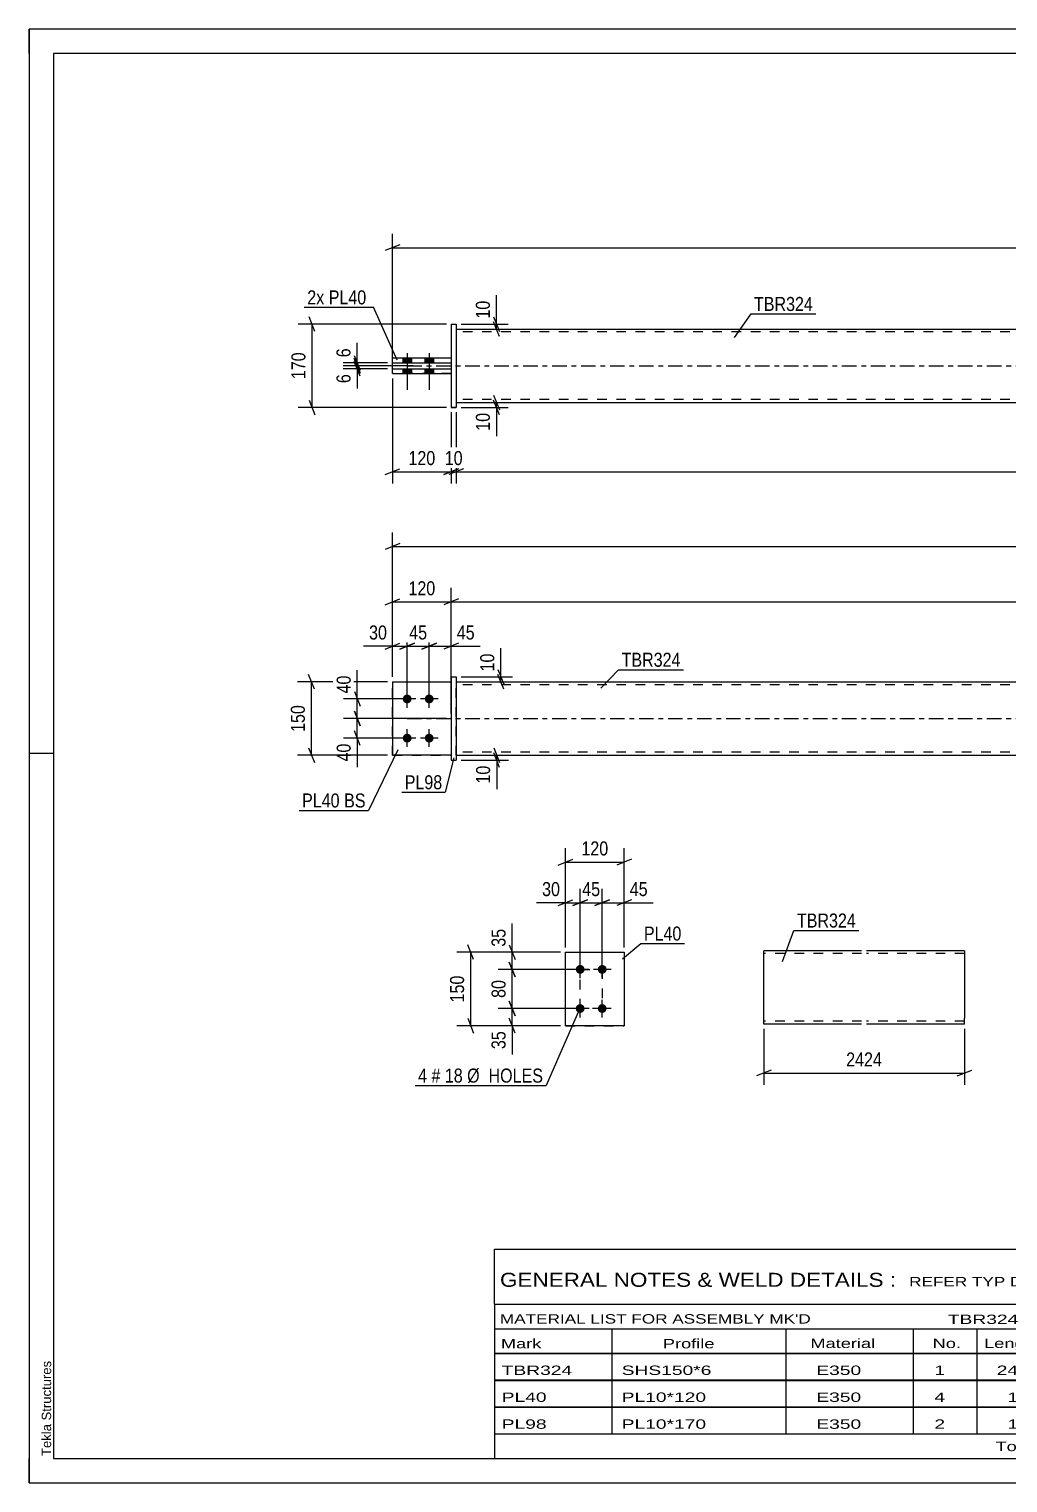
# Model space of a CAD drawing. Header units: millimetres. Extents: x 0 to 420, y 0 to 297.
# Drawn here: x 0 to 199.9, y 0 to 297 of the extents above; entities that cross this region are included whole.
import ezdxf

# ---------------------------------------------------------------- set-up
doc = ezdxf.new("R2010")
doc.units = ezdxf.units.MM
doc.linetypes.add('DXK_LINE_DOT2', pattern=[3.9198, 1.9599, -1.9599])
doc.linetypes.add('DXK_LINE_DOT3', pattern=[5.9187, 2.979, -0.9799, 0.9799, -0.9799])
doc.styles.add('Arial', font='ARIAL.TTF', dxfattribs={"height": 0.2})
doc.styles.add('Arial Narrow', font='ARIALN.TTF', dxfattribs={"height": 0.2})

# ---------------------------------------------------------------- blocks, each defined once
blk = doc.blocks.new('Unknown-580582616-1163')
at = {"color": 5, "linetype": 'Continuous'}
for p, q in [((420, 297), (0, 297)), ((0, 297), (0, 0)), ((0, 292), (0, 297)), ((415, 292), (5, 292)), ((5, 292), (5, 5)), ((5, 149), (0, 149)), ((0, 0), (0, 5)), ((5, 5), (415, 5)), ((0, 0), (420, 0))]:
    blk.add_line(p, q, dxfattribs=at)
at = {"color": 174, "linetype": 'Continuous', "style": 'Arial'}
blk.add_text('Tekla Structures', height=1.9102, rotation=90, dxfattribs=at).set_placement((4.5, 5.5))
blk = doc.blocks.new('Part-580582616-1804 - 1792')
at = {"color": 2, "linetype": 'Continuous'}
for p, q in [((74.2, 163.65), (86.2, 163.65)), ((74.2, 163.65), (74.2, 148.65)), ((86.2, 148.65), (74.2, 148.65)), ((74.2, 148.65), (74.2, 148.65))]:
    blk.add_line(p, q, dxfattribs=at)
at = {"color": 7, "linetype": 'DXK_LINE_DOT2'}
for p, q in [((74.2, 163.65), (86.2, 163.65)), ((86.2, 163.65), (86.2, 163.65)), ((86.2, 163.65), (86.2, 148.65)), ((74.2, 148.65), (86.2, 148.65))]:
    blk.add_line(p, q, dxfattribs=at)
blk = doc.blocks.new('Part-580582616-1809 - 1792')
at = {"color": 7, "linetype": 'DXK_LINE_DOT2'}
for p, q in [((74.2, 163.65), (86.2, 163.65)), ((74.2, 163.65), (86.2, 163.65)), ((74.2, 148.65), (74.2, 163.65)), ((86.2, 163.65), (86.2, 163.65)), ((86.2, 163.65), (86.2, 148.65)), ((74.2, 148.65), (86.2, 148.65)), ((86.2, 148.65), (74.2, 148.65)), ((74.2, 148.65), (74.2, 148.65))]:
    blk.add_line(p, q, dxfattribs=at)
blk = doc.blocks.new('Part-580582616-1814 - 1792')
at = {"color": 2, "linetype": 'Continuous'}
for p, q in [((86.2, 164.65), (87.2, 164.65)), ((86.2, 164.65), (86.2, 147.65)), ((87.2, 164.65), (87.2, 164.65)), ((87.2, 164.65), (87.2, 147.65)), ((86.2, 147.65), (87.2, 147.65))]:
    blk.add_line(p, q, dxfattribs=at)
at = {"color": 7, "linetype": 'DXK_LINE_DOT2'}
for p, q in [((86.2, 164.65), (87.2, 164.65)), ((86.2, 147.65), (87.2, 147.65))]:
    blk.add_line(p, q, dxfattribs=at)
blk = doc.blocks.new('Part-580582616-1824 - 1792')
at = {"color": 2, "linetype": 'Continuous'}
for p, q in [((87.2, 163.65), (329.63, 163.65)), ((87.2, 148.65), (329.63, 148.65))]:
    blk.add_line(p, q, dxfattribs=at)
at = {"color": 7, "linetype": 'DXK_LINE_DOT2'}
for p, q in [((87.2, 148.65), (87.2, 163.65)), ((329.63, 163.65), (329.63, 148.65)), ((329.63, 163.05), (87.2, 163.05)), ((329.63, 149.25), (87.2, 149.25))]:
    blk.add_line(p, q, dxfattribs=at)
at = {"color": 7, "linetype": 'DXK_LINE_DOT3'}
blk.add_line((77.2, 156.15), (339.63, 156.15), dxfattribs=at)
blk = doc.blocks.new('Bolt-580582616-1831 - 1792')
at = {"linetype": 'Continuous'}
for points in [[(77.2, 161.05), (77.39, 161.03), (77.57, 160.97), (77.73, 160.88), (77.87, 160.75), (77.98, 160.6), (78.06, 160.43), (78.1, 160.24), (78.1, 160.05), (78.06, 159.87), (77.98, 159.7), (77.87, 159.55), (77.73, 159.42), (77.57, 159.33), (77.39, 159.27), (77.2, 159.25), (77.01, 159.27), (76.84, 159.33), (76.67, 159.42), (76.53, 159.55), (76.42, 159.7), (76.35, 159.87), (76.31, 160.05), (76.31, 160.24), (76.35, 160.43), (76.42, 160.6), (76.53, 160.75), (76.67, 160.88), (76.84, 160.97), (77.01, 161.03)], [(81.7, 161.05), (81.89, 161.03), (82.07, 160.97), (82.23, 160.88), (82.37, 160.75), (82.48, 160.6), (82.56, 160.43), (82.6, 160.24), (82.6, 160.05), (82.56, 159.87), (82.48, 159.7), (82.37, 159.55), (82.23, 159.42), (82.07, 159.33), (81.89, 159.27), (81.7, 159.25), (81.51, 159.27), (81.34, 159.33), (81.17, 159.42), (81.03, 159.55), (80.92, 159.7), (80.85, 159.87), (80.81, 160.05), (80.81, 160.24), (80.85, 160.43), (80.92, 160.6), (81.03, 160.75), (81.17, 160.88), (81.34, 160.97), (81.51, 161.03)], [(77.2, 153.05), (77.39, 153.03), (77.57, 152.97), (77.73, 152.88), (77.87, 152.75), (77.98, 152.6), (78.06, 152.43), (78.1, 152.24), (78.1, 152.05), (78.06, 151.87), (77.98, 151.7), (77.87, 151.55), (77.73, 151.42), (77.57, 151.33), (77.39, 151.27), (77.2, 151.25), (77.01, 151.27), (76.84, 151.33), (76.67, 151.42), (76.53, 151.55), (76.42, 151.7), (76.35, 151.87), (76.31, 152.05), (76.31, 152.24), (76.35, 152.43), (76.42, 152.6), (76.53, 152.75), (76.67, 152.88), (76.84, 152.97), (77.01, 153.03)], [(81.7, 153.05), (81.89, 153.03), (82.07, 152.97), (82.23, 152.88), (82.37, 152.75), (82.48, 152.6), (82.56, 152.43), (82.6, 152.24), (82.6, 152.05), (82.56, 151.87), (82.48, 151.7), (82.37, 151.55), (82.23, 151.42), (82.07, 151.33), (81.89, 151.27), (81.7, 151.25), (81.51, 151.27), (81.34, 151.33), (81.17, 151.42), (81.03, 151.55), (80.92, 151.7), (80.85, 151.87), (80.81, 152.05), (80.81, 152.24), (80.85, 152.43), (80.92, 152.6), (81.03, 152.75), (81.17, 152.88), (81.34, 152.97), (81.51, 153.03)]]:
    blk.add_hatch(color=1, dxfattribs=at).paths.add_polyline_path(points)
at = {"color": 1, "linetype": 'Continuous'}
for p, q in [((77.2, 158.35), (77.2, 161.95)), ((81.7, 158.35), (81.7, 161.95)), ((79, 160.15), (75.4, 160.15)), ((83.5, 160.15), (79.9, 160.15)), ((79, 152.15), (75.4, 152.15)), ((77.2, 150.35), (77.2, 153.95)), ((83.5, 152.15), (79.9, 152.15)), ((81.7, 150.35), (81.7, 153.95))]:
    blk.add_line(p, q, dxfattribs=at)
blk = doc.blocks.new('Part-580582616-2124 - 2115')
at = {"color": 2, "linetype": 'Continuous'}
for p, q in [((87.2, 235.72), (329.63, 235.72)), ((87.2, 220.72), (329.63, 220.72))]:
    blk.add_line(p, q, dxfattribs=at)
at = {"color": 7, "linetype": 'DXK_LINE_DOT2'}
for p, q in [((87.2, 235.72), (87.2, 220.72)), ((329.63, 235.12), (87.2, 235.12)), ((329.63, 235.72), (329.63, 220.72)), ((329.63, 221.32), (87.2, 221.32))]:
    blk.add_line(p, q, dxfattribs=at)
at = {"color": 7, "linetype": 'DXK_LINE_DOT3'}
blk.add_line((77.2, 228.22), (339.63, 228.22), dxfattribs=at)
blk = doc.blocks.new('Bolt-580582616-2118 - 2115')
at = {"linetype": 'Continuous'}
for points in [[(76.3, 228.82), (78.1, 228.82), (78.1, 229.82), (76.3, 229.82)], [(76.3, 228.82), (78.1, 228.82), (78.1, 229.82), (76.3, 229.82)], [(80.8, 228.82), (82.6, 228.82), (82.6, 229.82), (80.8, 229.82)], [(80.8, 228.82), (82.6, 228.82), (82.6, 229.82), (80.8, 229.82)], [(76.3, 226.62), (78.1, 226.62), (78.1, 227.62), (76.3, 227.62)], [(76.3, 226.62), (78.1, 226.62), (78.1, 227.62), (76.3, 227.62)], [(80.8, 226.62), (82.6, 226.62), (82.6, 227.62), (80.8, 227.62)], [(80.8, 226.62), (82.6, 226.62), (82.6, 227.62), (80.8, 227.62)]]:
    blk.add_hatch(color=1, dxfattribs=at).paths.add_polyline_path(points)
at = {"color": 1, "linetype": 'Continuous'}
for p, q in [((76.3, 229.82), (76.3, 228.82)), ((76.3, 229.82), (76.3, 228.82)), ((77.2, 230.82), (77.2, 223.32)), ((77.2, 230.82), (77.2, 223.32)), ((78.1, 229.82), (78.1, 228.82)), ((78.1, 229.82), (78.1, 228.82)), ((80.8, 229.82), (80.8, 228.82)), ((80.8, 229.82), (80.8, 228.82)), ((81.7, 230.82), (81.7, 223.32)), ((81.7, 230.82), (81.7, 223.32)), ((82.6, 229.82), (82.6, 228.82)), ((82.6, 229.82), (82.6, 228.82)), ((76.3, 227.62), (76.3, 226.62)), ((76.3, 227.62), (76.3, 226.62)), ((78.1, 227.62), (78.1, 226.62)), ((78.1, 227.62), (78.1, 226.62)), ((80.8, 227.62), (80.8, 226.62)), ((80.8, 227.62), (80.8, 226.62)), ((82.6, 227.62), (82.6, 226.62)), ((82.6, 227.62), (82.6, 226.62))]:
    blk.add_line(p, q, dxfattribs=at)
blk = doc.blocks.new('Part-580582616-2135 - 2115')
at = {"color": 2, "linetype": 'Continuous'}
for p, q in [((74.2, 229.82), (86.2, 229.82)), ((74.2, 228.82), (74.2, 229.82)), ((74.2, 228.82), (86.2, 228.82)), ((74.2, 228.82), (74.2, 228.82))]:
    blk.add_line(p, q, dxfattribs=at)
at = {"color": 7, "linetype": 'DXK_LINE_DOT2'}
for p, q in [((74.2, 229.82), (86.2, 229.82)), ((74.2, 229.82), (74.2, 229.82)), ((74.2, 228.82), (86.2, 228.82)), ((86.2, 229.82), (86.2, 228.82))]:
    blk.add_line(p, q, dxfattribs=at)
blk = doc.blocks.new('Part-580582616-2130 - 2115')
at = {"color": 2, "linetype": 'Continuous'}
for p, q in [((74.2, 227.62), (86.2, 227.62)), ((74.2, 226.62), (74.2, 227.62)), ((74.2, 226.62), (86.2, 226.62)), ((74.2, 226.62), (74.2, 226.62))]:
    blk.add_line(p, q, dxfattribs=at)
at = {"color": 7, "linetype": 'DXK_LINE_DOT2'}
for p, q in [((74.2, 227.62), (86.2, 227.62)), ((86.2, 226.62), (74.2, 226.62)), ((86.2, 227.62), (86.2, 226.62))]:
    blk.add_line(p, q, dxfattribs=at)
blk = doc.blocks.new('Part-580582616-2136 - 2115')
at = {"color": 2, "linetype": 'Continuous'}
for p, q in [((86.2, 236.72), (87.2, 236.72)), ((86.2, 236.72), (86.2, 219.72)), ((87.2, 236.72), (87.2, 236.72)), ((87.2, 236.72), (87.2, 219.72)), ((87.2, 219.72), (86.2, 219.72)), ((86.2, 219.72), (86.2, 219.72))]:
    blk.add_line(p, q, dxfattribs=at)
at = {"color": 7, "linetype": 'DXK_LINE_DOT2'}
for p, q in [((86.2, 236.72), (87.2, 236.72)), ((87.2, 236.72), (87.2, 236.72)), ((86.2, 219.72), (87.2, 219.72))]:
    blk.add_line(p, q, dxfattribs=at)
blk = doc.blocks.new('Bolt-580582616-1445 - 1411')
at = {"linetype": 'Continuous'}
for points in [[(112.53, 104.01), (112.34, 104.03), (112.16, 104.08), (112, 104.18), (111.86, 104.3), (111.75, 104.46), (111.67, 104.63), (111.63, 104.81), (111.63, 105), (111.67, 105.18), (111.75, 105.36), (111.86, 105.51), (112, 105.63), (112.16, 105.73), (112.34, 105.79), (112.53, 105.81), (112.71, 105.79), (112.89, 105.73), (113.06, 105.63), (113.2, 105.51), (113.31, 105.36), (113.38, 105.18), (113.42, 105), (113.42, 104.81), (113.38, 104.63), (113.31, 104.46), (113.2, 104.3), (113.06, 104.18), (112.89, 104.08), (112.71, 104.03)], [(117.03, 104.01), (116.84, 104.03), (116.66, 104.08), (116.5, 104.18), (116.36, 104.3), (116.25, 104.46), (116.17, 104.63), (116.13, 104.81), (116.13, 105), (116.17, 105.18), (116.25, 105.36), (116.36, 105.51), (116.5, 105.63), (116.66, 105.73), (116.84, 105.79), (117.03, 105.81), (117.21, 105.79), (117.39, 105.73), (117.56, 105.63), (117.7, 105.51), (117.81, 105.36), (117.88, 105.18), (117.92, 105), (117.92, 104.81), (117.88, 104.63), (117.81, 104.46), (117.7, 104.3), (117.56, 104.18), (117.39, 104.08), (117.21, 104.03)], [(112.53, 96.01), (112.34, 96.03), (112.16, 96.08), (112, 96.18), (111.86, 96.3), (111.75, 96.46), (111.67, 96.63), (111.63, 96.81), (111.63, 97), (111.67, 97.18), (111.75, 97.36), (111.86, 97.51), (112, 97.63), (112.16, 97.73), (112.34, 97.79), (112.53, 97.81), (112.71, 97.79), (112.89, 97.73), (113.06, 97.63), (113.2, 97.51), (113.31, 97.36), (113.38, 97.18), (113.42, 97), (113.42, 96.81), (113.38, 96.63), (113.31, 96.46), (113.2, 96.3), (113.06, 96.18), (112.89, 96.08), (112.71, 96.03)], [(117.03, 96.01), (116.84, 96.03), (116.66, 96.08), (116.5, 96.18), (116.36, 96.3), (116.25, 96.46), (116.17, 96.63), (116.13, 96.81), (116.13, 97), (116.17, 97.18), (116.25, 97.36), (116.36, 97.51), (116.5, 97.63), (116.66, 97.73), (116.84, 97.79), (117.03, 97.81), (117.21, 97.79), (117.39, 97.73), (117.56, 97.63), (117.7, 97.51), (117.81, 97.36), (117.88, 97.18), (117.92, 97), (117.92, 96.81), (117.88, 96.63), (117.81, 96.46), (117.7, 96.3), (117.56, 96.18), (117.39, 96.08), (117.21, 96.03)]]:
    blk.add_hatch(color=1, dxfattribs=at).paths.add_polyline_path(points)
at = {"color": 1, "linetype": 'Continuous'}
for p, q in [((114.33, 104.91), (110.73, 104.91)), ((112.53, 103.11), (112.53, 106.71)), ((118.83, 104.91), (115.23, 104.91)), ((117.03, 103.11), (117.03, 106.71)), ((112.53, 95.11), (112.53, 98.71)), ((117.03, 95.11), (117.03, 98.71)), ((114.33, 96.91), (110.73, 96.91)), ((118.83, 96.91), (115.23, 96.91))]:
    blk.add_line(p, q, dxfattribs=at)
blk = doc.blocks.new('Part-580582616-1460 - 1411')
at = {"color": 2, "linetype": 'Continuous'}
for p, q in [((109.53, 108.41), (121.53, 108.41)), ((109.53, 93.41), (109.53, 108.41)), ((121.53, 108.41), (121.53, 108.41)), ((121.53, 108.41), (121.53, 93.41)), ((121.53, 93.41), (109.53, 93.41)), ((109.53, 93.41), (109.53, 93.41))]:
    blk.add_line(p, q, dxfattribs=at)
at = {"color": 7, "linetype": 'DXK_LINE_DOT2'}
for p, q in [((109.53, 108.41), (121.53, 108.41)), ((109.53, 93.41), (121.53, 93.41)), ((109.53, 93.41), (109.53, 93.41))]:
    blk.add_line(p, q, dxfattribs=at)
blk = doc.blocks.new('Part-580582616-1274 - 1255')
at = {"color": 2, "linetype": 'Continuous'}
for p, q in [((170, 108.73), (150, 108.73)), ((150, 93.82), (150, 108.73)), ((191, 108.73), (171, 108.73)), ((191, 108.73), (191, 94.93)), ((150, 93.73), (150, 93.82)), ((170, 93.73), (150, 93.73)), ((191, 93.73), (171, 93.73)), ((191, 93.73), (191, 94.93))]:
    blk.add_line(p, q, dxfattribs=at)
at = {"color": 7, "linetype": 'DXK_LINE_DOT2'}
for p, q in [((170, 108.13), (150, 108.13)), ((191, 108.13), (171, 108.13)), ((191, 108.13), (191, 108.09)), ((191, 108.09), (191, 108.13)), ((191, 107.99), (191, 108.09)), ((191, 108.09), (191, 107.99)), ((150, 94.33), (150, 94.38)), ((170, 94.33), (150, 94.33)), ((191, 94.33), (171, 94.33)), ((191, 94.38), (191, 94.7)), ((191, 94.33), (191, 94.38))]:
    blk.add_line(p, q, dxfattribs=at)
blk = doc.blocks.new('Rectangle-580582616-1569 - 1411')
at = {"color": 1, "linetype": 'DXK_LINE_DOT2'}
blk.add_lwpolyline([(112.53, 104.91), (117.03, 104.91), (117.03, 96.91), (112.53, 96.91), (112.53, 104.91)], close=True, dxfattribs=at)
blk = doc.blocks.new('StraightDimension-580582616-2011 - 1792')
at = {"color": 7, "linetype": 'Continuous'}
for p, q in [((81.7, 161.15), (81.7, 173.8)), ((86.2, 164.65), (86.2, 173.8)), ((80.2, 170.35), (83.2, 171.55)), ((81.7, 170.95), (86.2, 170.95)), ((87.7, 171.55), (84.7, 170.35))]:
    blk.add_line(p, q, dxfattribs=at)
at = {"color": 0}
blk.add_wipeout([(91.58, 171.7), (91.58, 175.9), (86.73, 175.9), (86.73, 171.7)], dxfattribs=at)
at = {"color": 7, "linetype": 'Continuous'}
blk.add_line((86.2, 170.95), (92.11, 170.95), dxfattribs=at)
blk.add_line((86.2, 170.95), (92.11, 170.95), dxfattribs=at)
at = {"color": 3, "style": 'Arial Narrow'}
blk.add_text('45', height=2.863, dxfattribs=at).set_placement((87.33, 172.3))
blk = doc.blocks.new('StraightDimension-580582616-1893 - 1792')
at = {"color": 7, "linetype": 'Continuous'}
for p, q in [((74.2, 164.65), (74.2, 194.15)), ((342.63, 164.65), (342.63, 194.15)), ((75.7, 191.9), (72.7, 190.7)), ((74.2, 191.3), (342.63, 191.3)), ((341.13, 190.7), (344.13, 191.9))]:
    blk.add_line(p, q, dxfattribs=at)
at = {"color": 0}
blk.add_wipeout([(212.67, 192.05), (212.67, 196.25), (204.16, 196.25), (204.16, 192.05)], dxfattribs=at)
at = {"color": 3, "style": 'Arial Narrow'}
blk.add_text('2684', height=2.863, dxfattribs=at).set_placement((204.76, 192.65))
blk = doc.blocks.new('StraightDimension-580582616-2057 - 1792')
at = {"color": 7, "linetype": 'Continuous'}
for p, q in [((66.42, 157.65), (67.62, 154.65)), ((85.2, 156.15), (64.17, 156.15)), ((67.02, 152.15), (67.02, 156.15)), ((76.2, 152.15), (64.17, 152.15)), ((67.62, 150.65), (66.42, 153.65))]:
    blk.add_line(p, q, dxfattribs=at)
at = {"color": 0}
blk.add_wipeout([(66.27, 151.62), (62.07, 151.62), (62.07, 146.77), (66.27, 146.77)], dxfattribs=at)
at = {"color": 7, "linetype": 'Continuous'}
blk.add_line((67.02, 152.15), (67.02, 146.24), dxfattribs=at)
blk.add_line((67.02, 152.15), (67.02, 146.24), dxfattribs=at)
at = {"color": 3, "style": 'Arial Narrow'}
blk.add_text('40', height=2.863, rotation=90.0002, dxfattribs=at).set_placement((65.67, 147.37))
blk = doc.blocks.new('StraightDimension-580582616-2028 - 1792')
at = {"color": 7, "linetype": 'Continuous'}
for p, q in [((73.2, 163.65), (54.81, 163.65)), ((58.26, 162.15), (57.06, 165.15)), ((57.66, 148.65), (57.66, 163.65)), ((73.2, 148.65), (54.81, 148.65)), ((57.06, 150.15), (58.26, 147.15))]:
    blk.add_line(p, q, dxfattribs=at)
at = {"color": 0}
blk.add_wipeout([(56.91, 159.49), (52.71, 159.49), (52.71, 152.81), (56.91, 152.81)], dxfattribs=at)
at = {"color": 3, "style": 'Arial Narrow'}
blk.add_text('150', height=2.863, rotation=90.0002, dxfattribs=at).set_placement((56.31, 153.41))
blk = doc.blocks.new('StraightDimension-580582616-1982 - 1792')
at = {"color": 7, "linetype": 'Continuous'}
for p, q in [((74.2, 164.65), (74.2, 173.8)), ((77.2, 161.15), (77.2, 173.8)), ((72.7, 170.35), (75.7, 171.55)), ((74.2, 170.95), (77.2, 170.95)), ((78.7, 171.55), (75.7, 170.35))]:
    blk.add_line(p, q, dxfattribs=at)
at = {"color": 0}
blk.add_wipeout([(73.68, 171.7), (73.68, 175.9), (68.82, 175.9), (68.82, 171.7)], dxfattribs=at)
at = {"color": 7, "linetype": 'Continuous'}
blk.add_line((74.2, 170.95), (68.3, 170.95), dxfattribs=at)
blk.add_line((74.2, 170.95), (68.3, 170.95), dxfattribs=at)
at = {"color": 3, "style": 'Arial Narrow'}
blk.add_text('30', height=2.863, dxfattribs=at).set_placement((69.42, 172.3))
blk = doc.blocks.new('StraightDimension-580582616-1966 - 1792')
at = {"color": 7, "linetype": 'Continuous'}
for p, q in [((74.2, 164.65), (74.2, 182.83)), ((86.2, 157.15), (86.2, 182.83)), ((72.7, 179.38), (75.7, 180.58)), ((74.2, 179.98), (86.2, 179.98)), ((87.7, 180.58), (84.7, 179.38))]:
    blk.add_line(p, q, dxfattribs=at)
at = {"color": 0}
blk.add_wipeout([(83.54, 180.73), (83.54, 184.93), (76.86, 184.93), (76.86, 180.73)], dxfattribs=at)
at = {"color": 3, "style": 'Arial Narrow'}
blk.add_text('120', height=2.863, dxfattribs=at).set_placement((77.46, 181.33))
blk = doc.blocks.new('StraightDimension-580582616-1838 - 1792')
at = {"color": 7, "linetype": 'Continuous'}
for p, q in [((88.2, 164.65), (98.73, 164.65)), ((88.2, 163.65), (98.73, 163.65)), ((95.73, 166.15), (96.93, 163.15)), ((96.93, 162.15), (95.73, 165.15)), ((96.33, 163.65), (96.33, 164.65))]:
    blk.add_line(p, q, dxfattribs=at)
at = {"color": 0}
blk.add_wipeout([(95.58, 170.03), (91.38, 170.03), (91.38, 165.17), (95.58, 165.17)], dxfattribs=at)
at = {"color": 7, "linetype": 'Continuous'}
blk.add_line((96.33, 164.65), (96.33, 170.55), dxfattribs=at)
blk.add_line((96.33, 164.65), (96.33, 170.55), dxfattribs=at)
at = {"color": 3, "style": 'Arial Narrow'}
blk.add_text('10', height=2.863, rotation=90.0002, dxfattribs=at).set_placement((94.98, 165.77))
blk = doc.blocks.new('StraightDimension-580582616-1951 - 1792')
at = {"color": 7, "linetype": 'Continuous'}
for p, q in [((86.2, 157.15), (86.2, 182.83)), ((330.63, 164.65), (330.63, 182.83)), ((87.7, 180.58), (84.7, 179.38)), ((86.2, 179.98), (330.63, 179.98)), ((329.13, 179.38), (332.13, 180.58))]:
    blk.add_line(p, q, dxfattribs=at)
at = {"color": 0}
blk.add_wipeout([(212.67, 180.73), (212.67, 184.93), (204.16, 184.93), (204.16, 180.73)], dxfattribs=at)
at = {"color": 3, "style": 'Arial Narrow'}
blk.add_text('2444', height=2.863, dxfattribs=at).set_placement((204.76, 181.33))
blk = doc.blocks.new('StraightDimension-580582616-1998 - 1792')
at = {"color": 7, "linetype": 'Continuous'}
for p, q in [((77.2, 161.15), (77.2, 173.8)), ((81.7, 161.15), (81.7, 173.8)), ((75.7, 170.35), (78.7, 171.55)), ((77.2, 170.95), (81.7, 170.95)), ((83.2, 171.55), (80.2, 170.35))]:
    blk.add_line(p, q, dxfattribs=at)
at = {"color": 0}
blk.add_wipeout([(81.88, 171.7), (81.88, 175.9), (77.02, 175.9), (77.02, 171.7)], dxfattribs=at)
at = {"color": 3, "style": 'Arial Narrow'}
blk.add_text('45', height=2.863, dxfattribs=at).set_placement((77.62, 172.3))
blk = doc.blocks.new('StraightDimension-580582616-2048 - 1792')
at = {"color": 7, "linetype": 'Continuous'}
for p, q in [((66.42, 161.65), (67.62, 158.65)), ((76.2, 160.15), (64.17, 160.15)), ((67.62, 154.65), (66.42, 157.65)), ((67.02, 156.15), (67.02, 160.15)), ((85.2, 156.15), (64.17, 156.15))]:
    blk.add_line(p, q, dxfattribs=at)
at = {"color": 0}
blk.add_wipeout([(66.27, 165.53), (62.07, 165.53), (62.07, 160.67), (66.27, 160.67)], dxfattribs=at)
at = {"color": 7, "linetype": 'Continuous'}
blk.add_line((67.02, 160.15), (67.02, 166.05), dxfattribs=at)
blk.add_line((67.02, 160.15), (67.02, 166.05), dxfattribs=at)
at = {"color": 3, "style": 'Arial Narrow'}
blk.add_text('40', height=2.863, rotation=90.0002, dxfattribs=at).set_placement((65.67, 161.27))
blk = doc.blocks.new('StraightDimension-580582616-2067 - 1792')
at = {"color": 7, "linetype": 'Continuous'}
for p, q in [((88.2, 148.65), (97.88, 148.65)), ((94.88, 150.15), (96.08, 147.15)), ((96.08, 146.15), (94.88, 149.15)), ((95.48, 147.65), (95.48, 148.65)), ((88.2, 147.65), (97.88, 147.65))]:
    blk.add_line(p, q, dxfattribs=at)
at = {"color": 0}
blk.add_wipeout([(94.73, 147.12), (90.53, 147.12), (90.53, 142.27), (94.73, 142.27)], dxfattribs=at)
at = {"color": 7, "linetype": 'Continuous'}
blk.add_line((95.48, 147.65), (95.48, 141.74), dxfattribs=at)
blk.add_line((95.48, 147.65), (95.48, 141.74), dxfattribs=at)
at = {"color": 3, "style": 'Arial Narrow'}
blk.add_text('10', height=2.863, rotation=90.0002, dxfattribs=at).set_placement((94.13, 142.87))
blk = doc.blocks.new('StraightDimension-580582616-2182 - 2115')
at = {"color": 7, "linetype": 'Continuous'}
for p, q in [((87.2, 218.72), (87.2, 204.18)), ((329.63, 218.72), (329.63, 204.18)), ((88.7, 207.18), (85.7, 205.98)), ((87.2, 206.58), (329.63, 206.58)), ((328.13, 205.98), (331.13, 207.18))]:
    blk.add_line(p, q, dxfattribs=at)
at = {"color": 0}
blk.add_wipeout([(212.67, 207.33), (212.67, 211.53), (204.16, 211.53), (204.16, 207.33)], dxfattribs=at)
at = {"color": 3, "style": 'Arial Narrow'}
blk.add_text('2424', height=2.863, dxfattribs=at).set_placement((204.76, 207.93))
blk = doc.blocks.new('StraightDimension-580582616-2199 - 2115')
at = {"color": 7, "linetype": 'Continuous'}
for p, q in [((74.2, 225.62), (74.2, 204.18)), ((86.2, 218.72), (86.2, 204.18)), ((72.7, 205.98), (75.7, 207.18)), ((74.2, 206.58), (86.2, 206.58)), ((87.7, 207.18), (84.7, 205.98))]:
    blk.add_line(p, q, dxfattribs=at)
at = {"color": 0}
blk.add_wipeout([(83.54, 207.33), (83.54, 211.53), (76.86, 211.53), (76.86, 207.33)], dxfattribs=at)
at = {"color": 3, "style": 'Arial Narrow'}
blk.add_text('120', height=2.863, dxfattribs=at).set_placement((77.46, 207.93))
blk = doc.blocks.new('StraightDimension-580582616-2190 - 2115')
at = {"color": 7, "linetype": 'Continuous'}
for p, q in [((86.2, 218.72), (86.2, 204.18)), ((87.2, 218.72), (87.2, 204.18)), ((84.7, 205.98), (87.7, 207.18)), ((88.7, 207.18), (85.7, 205.98)), ((86.2, 206.58), (87.2, 206.58))]:
    blk.add_line(p, q, dxfattribs=at)
at = {"color": 0}
blk.add_wipeout([(89.13, 207.33), (89.13, 211.53), (84.27, 211.53), (84.27, 207.33)], dxfattribs=at)
at = {"color": 3, "style": 'Arial Narrow'}
blk.add_text('10', height=2.863, dxfattribs=at).set_placement((84.87, 207.93))
blk = doc.blocks.new('StraightDimension-580582616-2148 - 2115')
at = {"color": 7, "linetype": 'Continuous'}
for p, q in [((88.2, 220.72), (97.84, 220.72)), ((94.84, 222.22), (96.04, 219.22)), ((96.04, 218.22), (94.84, 221.22)), ((95.44, 219.72), (95.44, 220.72)), ((88.2, 219.72), (97.84, 219.72))]:
    blk.add_line(p, q, dxfattribs=at)
at = {"color": 0}
blk.add_wipeout([(94.69, 219.2), (90.49, 219.2), (90.49, 214.34), (94.69, 214.34)], dxfattribs=at)
at = {"color": 7, "linetype": 'Continuous'}
blk.add_line((95.44, 219.72), (95.44, 213.82), dxfattribs=at)
blk.add_line((95.44, 219.72), (95.44, 213.82), dxfattribs=at)
at = {"color": 3, "style": 'Arial Narrow'}
blk.add_text('10', height=2.863, rotation=90.0002, dxfattribs=at).set_placement((94.09, 214.94))
blk = doc.blocks.new('StraightDimension-580582616-2158 - 2115')
at = {"color": 7, "linetype": 'Continuous'}
for p, q in [((58.37, 235.22), (57.17, 238.22)), ((85.2, 236.72), (54.92, 236.72)), ((57.77, 219.72), (57.77, 236.72)), ((57.17, 221.22), (58.37, 218.22)), ((85.2, 219.72), (54.92, 219.72))]:
    blk.add_line(p, q, dxfattribs=at)
at = {"color": 0}
blk.add_wipeout([(57.02, 231.57), (52.82, 231.57), (52.82, 224.88), (57.02, 224.88)], dxfattribs=at)
at = {"color": 3, "style": 'Arial Narrow'}
blk.add_text('170', height=2.863, rotation=90.0002, dxfattribs=at).set_placement((56.42, 225.48))
blk = doc.blocks.new('StraightDimension-580582616-2171 - 2115')
at = {"color": 7, "linetype": 'Continuous'}
for p, q in [((75.7, 252.94), (72.7, 251.74)), ((74.2, 227.62), (74.2, 255.19)), ((341.13, 251.74), (344.13, 252.94)), ((342.63, 227.62), (342.63, 255.19)), ((74.2, 252.34), (342.63, 252.34))]:
    blk.add_line(p, q, dxfattribs=at)
at = {"color": 0}
blk.add_wipeout([(212.67, 253.09), (212.67, 257.29), (204.16, 257.29), (204.16, 253.09)], dxfattribs=at)
at = {"color": 3, "style": 'Arial Narrow'}
blk.add_text('2684', height=2.863, dxfattribs=at).set_placement((204.76, 253.69))
blk = doc.blocks.new('StraightDimension-580582616-2239 - 2115')
at = {"color": 7, "linetype": 'Continuous'}
for p, q in [((94.84, 238.22), (96.04, 235.22)), ((88.2, 236.72), (97.84, 236.72)), ((88.2, 235.72), (97.84, 235.72)), ((96.04, 234.22), (94.84, 237.22)), ((95.44, 235.72), (95.44, 236.72))]:
    blk.add_line(p, q, dxfattribs=at)
at = {"color": 0}
blk.add_wipeout([(94.69, 242.1), (90.49, 242.1), (90.49, 237.25), (94.69, 237.25)], dxfattribs=at)
at = {"color": 7, "linetype": 'Continuous'}
blk.add_line((95.44, 236.72), (95.44, 242.63), dxfattribs=at)
blk.add_line((95.44, 236.72), (95.44, 242.63), dxfattribs=at)
at = {"color": 3, "style": 'Arial Narrow'}
blk.add_text('10', height=2.863, rotation=90.0002, dxfattribs=at).set_placement((94.09, 237.85))
blk = doc.blocks.new('StraightDimension-580582616-2279 - 2115')
at = {"color": 7, "linetype": 'Continuous'}
for p, q in [((66.38, 229.72), (67.58, 226.72)), ((67.58, 226.12), (66.38, 229.12)), ((78.45, 228.22), (64.13, 228.22)), ((73.2, 227.62), (64.13, 227.62)), ((66.98, 227.62), (66.98, 228.22))]:
    blk.add_line(p, q, dxfattribs=at)
at = {"color": 0}
blk.add_wipeout([(66.23, 227.1), (62.03, 227.1), (62.03, 224.07), (66.23, 224.07)], dxfattribs=at)
at = {"color": 7, "linetype": 'Continuous'}
blk.add_line((66.98, 227.62), (66.98, 223.55), dxfattribs=at)
blk.add_line((66.98, 227.62), (66.98, 223.55), dxfattribs=at)
at = {"color": 3, "style": 'Arial Narrow'}
blk.add_text('6', height=2.86, rotation=90.0002, dxfattribs=at).set_placement((65.63, 224.67))
blk = doc.blocks.new('StraightDimension-580582616-2289 - 2115')
at = {"color": 7, "linetype": 'Continuous'}
for p, q in [((73.2, 228.82), (64.13, 228.82)), ((66.38, 230.32), (67.58, 227.32)), ((67.58, 226.72), (66.38, 229.72)), ((66.98, 228.22), (66.98, 228.82)), ((78.45, 228.22), (64.13, 228.22))]:
    blk.add_line(p, q, dxfattribs=at)
at = {"color": 0}
blk.add_wipeout([(66.23, 232.38), (62.03, 232.38), (62.03, 229.35), (66.23, 229.35)], dxfattribs=at)
at = {"color": 7, "linetype": 'Continuous'}
blk.add_line((66.98, 228.82), (66.98, 232.9), dxfattribs=at)
blk.add_line((66.98, 228.82), (66.98, 232.9), dxfattribs=at)
at = {"color": 3, "style": 'Arial Narrow'}
blk.add_text('6', height=2.86, rotation=90.0002, dxfattribs=at).set_placement((65.63, 229.95))
blk = doc.blocks.new('StraightDimension-580582616-1556 - 1411')
at = {"color": 7, "linetype": 'Continuous'}
for p, q in [((98.04, 98.41), (99.24, 95.41)), ((111.53, 96.91), (95.79, 96.91)), ((98.64, 93.41), (98.64, 96.91)), ((108.53, 93.41), (95.79, 93.41)), ((99.24, 91.91), (98.04, 94.91))]:
    blk.add_line(p, q, dxfattribs=at)
at = {"color": 0}
blk.add_wipeout([(97.89, 92.88), (93.69, 92.88), (93.69, 88.02), (97.89, 88.02)], dxfattribs=at)
at = {"color": 7, "linetype": 'Continuous'}
blk.add_line((98.64, 93.41), (98.64, 87.5), dxfattribs=at)
blk.add_line((98.64, 93.41), (98.64, 87.5), dxfattribs=at)
at = {"color": 3, "style": 'Arial Narrow'}
blk.add_text('35', height=2.863, rotation=90.0002, dxfattribs=at).set_placement((97.29, 88.62))
blk = doc.blocks.new('StraightDimension-580582616-1492 - 1411')
at = {"color": 7, "linetype": 'Continuous'}
for p, q in [((111.03, 117.93), (114.03, 119.13)), ((112.53, 105.91), (112.53, 121.38)), ((118.53, 119.13), (115.53, 117.93)), ((117.03, 105.91), (117.03, 121.38)), ((112.53, 118.53), (117.03, 118.53))]:
    blk.add_line(p, q, dxfattribs=at)
at = {"color": 0}
blk.add_wipeout([(117.2, 119.28), (117.2, 123.48), (112.35, 123.48), (112.35, 119.28)], dxfattribs=at)
at = {"color": 3, "style": 'Arial Narrow'}
blk.add_text('45', height=2.863, dxfattribs=at).set_placement((112.95, 119.88))
blk = doc.blocks.new('StraightDimension-580582616-1462 - 1411')
at = {"color": 7, "linetype": 'Continuous'}
for p, q in [((109.53, 109.41), (109.53, 129.68)), ((121.53, 109.41), (121.53, 129.68)), ((108.03, 126.23), (111.03, 127.43)), ((109.53, 126.83), (121.53, 126.83)), ((123.03, 127.43), (120.03, 126.23))]:
    blk.add_line(p, q, dxfattribs=at)
at = {"color": 0}
blk.add_wipeout([(118.87, 127.58), (118.87, 131.78), (112.18, 131.78), (112.18, 127.58)], dxfattribs=at)
at = {"color": 3, "style": 'Arial Narrow'}
blk.add_text('120', height=2.863, dxfattribs=at).set_placement((112.78, 128.18))
blk = doc.blocks.new('StraightDimension-580582616-1479 - 1411')
at = {"color": 7, "linetype": 'Continuous'}
for p, q in [((115.53, 117.93), (118.53, 119.13)), ((117.03, 105.91), (117.03, 121.38)), ((123.03, 119.13), (120.03, 117.93)), ((121.53, 109.41), (121.53, 121.38)), ((117.03, 118.53), (121.53, 118.53))]:
    blk.add_line(p, q, dxfattribs=at)
at = {"color": 0}
blk.add_wipeout([(126.91, 119.28), (126.91, 123.48), (122.05, 123.48), (122.05, 119.28)], dxfattribs=at)
at = {"color": 7, "linetype": 'Continuous'}
blk.add_line((121.53, 118.53), (127.43, 118.53), dxfattribs=at)
blk.add_line((121.53, 118.53), (127.43, 118.53), dxfattribs=at)
at = {"color": 3, "style": 'Arial Narrow'}
blk.add_text('45', height=2.863, dxfattribs=at).set_placement((122.65, 119.88))
blk = doc.blocks.new('StraightDimension-580582616-1502 - 1411')
at = {"color": 7, "linetype": 'Continuous'}
for p, q in [((108.03, 117.93), (111.03, 119.13)), ((109.53, 109.41), (109.53, 121.38)), ((114.03, 119.13), (111.03, 117.93)), ((112.53, 105.91), (112.53, 121.38)), ((109.53, 118.53), (112.53, 118.53))]:
    blk.add_line(p, q, dxfattribs=at)
at = {"color": 0}
blk.add_wipeout([(109, 119.28), (109, 123.48), (104.15, 123.48), (104.15, 119.28)], dxfattribs=at)
at = {"color": 7, "linetype": 'Continuous'}
blk.add_line((109.53, 118.53), (103.62, 118.53), dxfattribs=at)
blk.add_line((109.53, 118.53), (103.62, 118.53), dxfattribs=at)
at = {"color": 3, "style": 'Arial Narrow'}
blk.add_text('30', height=2.863, dxfattribs=at).set_placement((104.75, 119.88))
blk = doc.blocks.new('StraightDimension-580582616-1516 - 1411')
at = {"color": 7, "linetype": 'Continuous'}
for p, q in [((90.77, 106.91), (89.57, 109.91)), ((108.53, 108.41), (87.32, 108.41)), ((90.17, 93.41), (90.17, 108.41)), ((108.53, 93.41), (87.32, 93.41)), ((89.57, 94.91), (90.77, 91.91))]:
    blk.add_line(p, q, dxfattribs=at)
at = {"color": 0}
blk.add_wipeout([(89.42, 104.25), (85.22, 104.25), (85.22, 97.56), (89.42, 97.56)], dxfattribs=at)
at = {"color": 3, "style": 'Arial Narrow'}
blk.add_text('150', height=2.863, rotation=90.0002, dxfattribs=at).set_placement((88.82, 98.16))
blk = doc.blocks.new('StraightDimension-580582616-1533 - 1411')
at = {"color": 7, "linetype": 'Continuous'}
for p, q in [((98.04, 109.91), (99.24, 106.91)), ((108.53, 108.41), (95.79, 108.41)), ((98.64, 104.91), (98.64, 108.41)), ((111.53, 104.91), (95.79, 104.91)), ((99.24, 103.41), (98.04, 106.41))]:
    blk.add_line(p, q, dxfattribs=at)
at = {"color": 0}
blk.add_wipeout([(97.89, 113.79), (93.69, 113.79), (93.69, 108.93), (97.89, 108.93)], dxfattribs=at)
at = {"color": 7, "linetype": 'Continuous'}
blk.add_line((98.64, 108.41), (98.64, 114.31), dxfattribs=at)
blk.add_line((98.64, 108.41), (98.64, 114.31), dxfattribs=at)
at = {"color": 3, "style": 'Arial Narrow'}
blk.add_text('35', height=2.863, rotation=90.0002, dxfattribs=at).set_placement((97.29, 109.53))
blk = doc.blocks.new('StraightDimension-580582616-1546 - 1411')
at = {"color": 7, "linetype": 'Continuous'}
for p, q in [((111.53, 104.91), (95.79, 104.91)), ((98.04, 106.41), (99.24, 103.41)), ((98.64, 96.91), (98.64, 104.91)), ((99.24, 95.41), (98.04, 98.41)), ((111.53, 96.91), (95.79, 96.91))]:
    blk.add_line(p, q, dxfattribs=at)
at = {"color": 0}
blk.add_wipeout([(97.89, 103.33), (93.69, 103.33), (93.69, 98.48), (97.89, 98.48)], dxfattribs=at)
at = {"color": 3, "style": 'Arial Narrow'}
blk.add_text('80', height=2.863, rotation=90.0002, dxfattribs=at).set_placement((97.29, 99.08))
blk = doc.blocks.new('StraightDimension-580582616-1354 - 1255')
at = {"color": 7, "linetype": 'Continuous'}
for p, q in [((150, 92.73), (150, 81.33)), ((191, 92.73), (191, 81.33)), ((151.5, 84.33), (148.5, 83.13)), ((150, 83.73), (191, 83.73)), ((189.5, 83.13), (192.5, 84.33))]:
    blk.add_line(p, q, dxfattribs=at)
at = {"color": 0}
blk.add_wipeout([(174.75, 84.48), (174.75, 88.68), (166.24, 88.68), (166.24, 84.48)], dxfattribs=at)
at = {"color": 3, "style": 'Arial Narrow'}
blk.add_text('2424', height=2.863, dxfattribs=at).set_placement((166.84, 85.08))
blk = doc.blocks.new('Unknown-580582616-3684')
at = {"color": 7, "linetype": 'Continuous'}
for p, q in [((95, 47.75), (255, 47.75)), ((95, 36.5), (95, 47.75)), ((255, 47.75), (255, 36.5)), ((95, 36.5), (255, 36.5)), ((95, 36.5), (95, 31.5)), ((255, 36.5), (255, 31.5)), ((95, 31.5), (255, 31.5)), ((95, 31.5), (95, 26.5)), ((119, 31.5), (119, 26.5)), ((154.5, 31.5), (154.5, 26.5)), ((180.5, 31.5), (180.5, 26.5)), ((193.5, 31.5), (193.5, 26.5)), ((211, 31.5), (211, 26.5)), ((233, 31.5), (233, 26.5)), ((255, 31.5), (255, 26.5)), ((95, 26.5), (255, 26.5)), ((95, 26.45), (95, 21.05)), ((95, 26.45), (255, 26.45)), ((119, 26.5), (119, 21)), ((154.5, 26.5), (154.5, 21)), ((180.5, 26.5), (180.5, 21)), ((193.5, 26.5), (193.5, 21)), ((211, 26.5), (211, 21)), ((233, 26.5), (233, 21)), ((255, 26.45), (255, 21.05)), ((95, 21.05), (255, 21.05)), ((95, 20.95), (95, 15.55)), ((95, 20.95), (255, 20.95)), ((119, 21), (119, 15.5)), ((154.5, 21), (154.5, 15.5)), ((180.5, 21), (180.5, 15.5)), ((193.5, 21), (193.5, 15.5)), ((211, 21), (211, 15.5)), ((233, 21), (233, 15.5)), ((255, 20.95), (255, 15.55)), ((95, 15.55), (255, 15.55)), ((95, 15.45), (95, 10.05)), ((95, 15.45), (255, 15.45)), ((119, 15.5), (119, 10)), ((154.5, 15.5), (154.5, 10)), ((180.5, 15.5), (180.5, 10)), ((193.5, 15.5), (193.5, 10)), ((211, 15.5), (211, 10)), ((233, 15.5), (233, 10)), ((255, 15.45), (255, 10.05)), ((95, 10.05), (255, 10.05)), ((95, 10), (255, 10)), ((95, 10), (95, 5)), ((211, 10), (211, 5)), ((233, 10), (233, 5)), ((255, 10), (255, 5)), ((95, 5), (255, 5))]:
    blk.add_line(p, q, dxfattribs=at)
at = {"color": 7, "style": 'Arial Narrow'}
for s, height, width, p in [('GENERAL NOTES & WELD DETAILS :', 2.8633, 1.4, (96.15, 40.06)), ('REFER TYP DRAWING TYP-01', 1.9089, 1.6, (179.7, 40.16)), ("MATERIAL LIST FOR ASSEMBLY MK'D", 1.9089, 1.6, (96.15, 32.56)), ('TBR324', 1.909, 1.794707, (187.59, 32.47)), ('1', 1.91, 1.794707, (217.08, 32.56)), ('No. Required', 1.9089, 1.6, (226.41, 32.56)), ('Mark', 1.909, 1.7, (96.34, 27.5)), ('Profile', 1.909, 1.7, (129.41, 27.5)), ('Material', 1.909, 1.7, (159.54, 27.56)), ('No.', 1.909, 1.7, (184.5, 27.56)), ('Length', 1.909, 1.7, (195, 27.56)), ('Area', 1.909, 1.7, (217.5, 27.56)), ('Weight', 1.909, 1.7, (237, 27.56))]:
    blk.add_text(s, height=height, dxfattribs=dict(at, width=width)).set_placement(p)
at = {"color": 7, "linetype": 'Continuous', "style": 'Arial Narrow'}
for s, height, width, p in [('TBR324', 1.909, 1.794707, (96.5, 22.06)), ('SHS150*6', 1.909, 1.794707, (121, 22.06)), ('E350', 1.909, 1.794707, (160.74, 22.06)), ('1', 1.91, 1.794707, (184.86, 22.06)), ('2424', 1.909, 1.794707, (197.58, 22.06)), ('1.5', 1.909, 1.794707, (221.32, 22.06)), ('65.8', 1.909, 1.794707, (240.14, 22.06)), ('PL40', 1.909, 1.794707, (96.5, 16.56)), ('PL10*120', 1.909, 1.794707, (121, 16.56)), ('E350', 1.909, 1.794707, (160.74, 16.56)), ('4', 1.91, 1.794707, (184.86, 16.56)), ('150', 1.909, 1.794707, (199.77, 16.56)), ('0.0', 1.909, 1.794707, (221.32, 16.56)), ('5.7', 1.909, 1.794707, (242.33, 16.56)), ('PL98', 1.909, 1.794707, (96.5, 11.06)), ('PL10*170', 1.909, 1.794707, (121, 11.06)), ('E350', 1.909, 1.794707, (160.74, 11.06)), ('2', 1.91, 1.794707, (184.86, 11.06)), ('170', 1.909, 1.794707, (199.77, 11.06)), ('0.1', 1.909, 1.794707, (221.32, 11.06)), ('4.5', 1.909, 1.794707, (242.33, 11.06)), ('Total', 1.909, 1.7, (197.33, 6.5)), ('1.8', 1.909, 1.794707, (220.83, 6.5)), ('76.0', 1.909, 1.794707, (240.14, 6.5))]:
    blk.add_text(s, height=height, dxfattribs=dict(at, width=width)).set_placement(p)
blk = doc.blocks.new('Mark-580582616-1810 - 1792')
at = {"color": 0}
blk.add_wipeout([(84.38, 141.7), (84.38, 144.7), (76.7, 144.7), (76.7, 141.7)], dxfattribs=at)
blk.add_wipeout([(84.38, 141.7), (84.38, 144.7), (76.7, 144.7), (76.7, 141.7)], dxfattribs=at)
at = {"color": 30, "linetype": 'Continuous'}
for p in [(86.74, 148.14), (76.1, 141.1)]:
    blk.add_line(p, (84.98, 141.1), dxfattribs=at)
at = {"color": 3, "style": 'Arial Narrow'}
blk.add_text('PL98', height=2.863, dxfattribs=at).set_placement((76.7, 141.7))
blk = doc.blocks.new('Mark-580582616-1820 - 1792')
at = {"color": 0}
blk.add_wipeout([(133.04, 166.73), (133.04, 169.73), (120.98, 169.73), (120.98, 166.73)], dxfattribs=at)
blk.add_wipeout([(133.04, 166.73), (133.04, 169.73), (120.98, 169.73), (120.98, 166.73)], dxfattribs=at)
at = {"color": 30, "linetype": 'Continuous'}
for p, q in [((116.77, 162.39), (120.38, 166.13)), ((120.38, 166.13), (133.64, 166.13))]:
    blk.add_line(p, q, dxfattribs=at)
at = {"color": 3, "style": 'Arial Narrow'}
blk.add_text('TBR324', height=2.863, dxfattribs=at).set_placement((120.98, 166.73))
blk = doc.blocks.new('MarkSet-580582616-2106 - 1792')
at = {"color": 0}
blk.add_wipeout([(63.42, 137.98), (63.42, 140.98), (55.74, 140.98), (55.74, 137.98)], dxfattribs=at)
blk.add_wipeout([(63.42, 137.98), (63.42, 140.98), (55.74, 140.98), (55.74, 137.98)], dxfattribs=at)
blk.add_wipeout([(68.7, 137.98), (68.7, 140.98), (64.32, 140.98), (64.32, 137.98)], dxfattribs=at)
blk.add_wipeout([(68.7, 137.98), (68.7, 140.98), (64.32, 140.98), (64.32, 137.98)], dxfattribs=at)
at = {"color": 30, "linetype": 'Continuous'}
for p in [(75.28, 149.77), (55.14, 137.38)]:
    blk.add_line(p, (69.3, 137.38), dxfattribs=at)
at = {"color": 3, "style": 'Arial Narrow'}
for s, p in [('PL40', (55.74, 137.98)), ('BS', (64.32, 137.98))]:
    blk.add_text(s, height=2.863, dxfattribs=at).set_placement(p)
blk = doc.blocks.new('MarkSet-580582616-2327 - 2115')
at = {"color": 30, "linetype": 'Continuous'}
blk.add_line((75.17, 229.39), (70.35, 240.16), dxfattribs=at)
at = {"color": 0}
blk.add_wipeout([(60.28, 240.76), (60.28, 243.76), (56.8, 243.76), (56.8, 240.76)], dxfattribs=at)
blk.add_wipeout([(60.28, 240.76), (60.28, 243.76), (56.8, 243.76), (56.8, 240.76)], dxfattribs=at)
blk.add_wipeout([(68.85, 240.76), (68.85, 243.76), (61.18, 243.76), (61.18, 240.76)], dxfattribs=at)
blk.add_wipeout([(68.85, 240.76), (68.85, 243.76), (61.18, 243.76), (61.18, 240.76)], dxfattribs=at)
at = {"color": 30, "linetype": 'Continuous'}
blk.add_line((56.2, 240.16), (70.35, 240.16), dxfattribs=at)
at = {"color": 3, "style": 'Arial Narrow'}
for s, p in [('2x', (56.8, 240.76)), ('PL40', (61.18, 240.76))]:
    blk.add_text(s, height=2.863, dxfattribs=at).set_placement(p)
blk = doc.blocks.new('Mark-580582616-2120 - 2115')
at = {"color": 0}
blk.add_wipeout([(160.07, 239.41), (160.07, 242.41), (148.01, 242.41), (148.01, 239.41)], dxfattribs=at)
blk.add_wipeout([(160.07, 239.41), (160.07, 242.41), (148.01, 242.41), (148.01, 239.41)], dxfattribs=at)
at = {"color": 30, "linetype": 'Continuous'}
for p, q in [((144.04, 233.96), (147.41, 238.81)), ((147.41, 238.81), (160.67, 238.81))]:
    blk.add_line(p, q, dxfattribs=at)
at = {"color": 3, "style": 'Arial Narrow'}
blk.add_text('TBR324', height=2.863, dxfattribs=at).set_placement((148.01, 239.41))
blk = doc.blocks.new('Mark-580582616-1441 - 1411')
at = {"color": 0}
blk.add_wipeout([(81.26, 81.78), (81.26, 84.78), (79.43, 84.78), (79.43, 81.78)], dxfattribs=at)
blk.add_wipeout([(81.26, 81.78), (81.26, 84.78), (79.43, 84.78), (79.43, 81.78)], dxfattribs=at)
blk.add_wipeout([(83.99, 81.78), (83.99, 84.78), (82.16, 84.78), (82.16, 81.78)], dxfattribs=at)
blk.add_wipeout([(83.99, 81.78), (83.99, 84.78), (82.16, 84.78), (82.16, 81.78)], dxfattribs=at)
at = {"color": 3, "style": 'Arial Narrow'}
blk.add_text('4', height=2.86, dxfattribs=at).set_placement((79.43, 81.78))
at = {"color": 0}
blk.add_wipeout([(88.54, 81.78), (88.54, 84.78), (84.89, 84.78), (84.89, 81.78)], dxfattribs=at)
blk.add_wipeout([(88.54, 81.78), (88.54, 84.78), (84.89, 84.78), (84.89, 81.78)], dxfattribs=at)
at = {"color": 3, "style": 'Arial Narrow'}
blk.add_text('#', height=2.86, dxfattribs=at).set_placement((82.16, 81.78))
at = {"color": 0}
blk.add_wipeout([(104.97, 81.78), (104.97, 84.78), (89.44, 84.78), (89.44, 81.78)], dxfattribs=at)
blk.add_wipeout([(104.97, 81.78), (104.97, 84.78), (89.44, 84.78), (89.44, 81.78)], dxfattribs=at)
at = {"color": 7, "linetype": 'Continuous'}
for p in [(112.36, 96.78), (78.83, 81.18)]:
    blk.add_line(p, (105.57, 81.18), dxfattribs=at)
at = {"color": 3, "style": 'Arial Narrow'}
for s, p in [('18', (84.89, 81.78)), ('Ø  HOLES', (89.44, 81.78))]:
    blk.add_text(s, height=2.863, dxfattribs=at).set_placement(p)
blk = doc.blocks.new('Mark-580582616-1456 - 1411')
at = {"color": 0}
blk.add_wipeout([(133.21, 110.8), (133.21, 113.8), (125.53, 113.8), (125.53, 110.8)], dxfattribs=at)
blk.add_wipeout([(133.21, 110.8), (133.21, 113.8), (125.53, 113.8), (125.53, 110.8)], dxfattribs=at)
at = {"color": 30, "linetype": 'Continuous'}
for p, q in [((121.15, 107.04), (124.93, 110.2)), ((124.93, 110.2), (133.81, 110.2))]:
    blk.add_line(p, q, dxfattribs=at)
at = {"color": 3, "style": 'Arial Narrow'}
blk.add_text('PL40', height=2.863, dxfattribs=at).set_placement((125.53, 110.8))
blk = doc.blocks.new('Mark-580582616-1269 - 1255')
at = {"color": 0}
blk.add_wipeout([(168.83, 113.46), (168.83, 116.46), (156.78, 116.46), (156.78, 113.46)], dxfattribs=at)
blk.add_wipeout([(168.83, 113.46), (168.83, 116.46), (156.78, 116.46), (156.78, 113.46)], dxfattribs=at)
at = {"color": 30, "linetype": 'Continuous'}
for p, q in [((153.82, 106.55), (156.18, 112.86)), ((156.18, 112.86), (169.43, 112.86))]:
    blk.add_line(p, q, dxfattribs=at)
at = {"color": 3, "style": 'Arial Narrow'}
blk.add_text('TBR324', height=2.863, dxfattribs=at).set_placement((156.78, 113.46))

msp = doc.modelspace()

# ---------------------------------------------------------------- block references
for name in ['Unknown-580582616-1163', 'Part-580582616-2124 - 2115', 'Part-580582616-2136 - 2115', 'Part-580582616-2135 - 2115', 'Bolt-580582616-2118 - 2115', 'Part-580582616-2130 - 2115', 'Part-580582616-1804 - 1792', 'Part-580582616-1809 - 1792', 'Part-580582616-1824 - 1792', 'Part-580582616-1814 - 1792', 'Bolt-580582616-1831 - 1792', 'Part-580582616-1460 - 1411', 'Part-580582616-1274 - 1255', 'Bolt-580582616-1445 - 1411', 'Rectangle-580582616-1569 - 1411', 'Unknown-580582616-3684']:
    msp.add_blockref(name, (0, 0))

# ---------------------------------------------------------------- next in the draw order: block references
for name in ['StraightDimension-580582616-2182 - 2115', 'StraightDimension-580582616-2011 - 1792', 'StraightDimension-580582616-2057 - 1792', 'StraightDimension-580582616-2067 - 1792', 'StraightDimension-580582616-1492 - 1411', 'Mark-580582616-1269 - 1255', 'StraightDimension-580582616-1556 - 1411', 'StraightDimension-580582616-1354 - 1255']:
    msp.add_blockref(name, (0, 0))

# ---------------------------------------------------------------- next in the draw order: block references
for name in ['StraightDimension-580582616-2199 - 2115', 'StraightDimension-580582616-1893 - 1792', 'Mark-580582616-1810 - 1792', 'StraightDimension-580582616-1462 - 1411']:
    msp.add_blockref(name, (0, 0))

# ---------------------------------------------------------------- next in the draw order: block references
for name in ['StraightDimension-580582616-2190 - 2115', 'StraightDimension-580582616-2028 - 1792', 'StraightDimension-580582616-1502 - 1411', 'StraightDimension-580582616-1479 - 1411']:
    msp.add_blockref(name, (0, 0))

# ---------------------------------------------------------------- next in the draw order: block references
for name in ['StraightDimension-580582616-2158 - 2115', 'StraightDimension-580582616-2148 - 2115', 'StraightDimension-580582616-1982 - 1792', 'MarkSet-580582616-2106 - 1792', 'Mark-580582616-1456 - 1411', 'StraightDimension-580582616-1516 - 1411']:
    msp.add_blockref(name, (0, 0))

# ---------------------------------------------------------------- next in the draw order: block references
for name in ['StraightDimension-580582616-2171 - 2115', 'StraightDimension-580582616-1966 - 1792', 'StraightDimension-580582616-1533 - 1411']:
    msp.add_blockref(name, (0, 0))

# ---------------------------------------------------------------- next in the draw order: block references
for name in ['StraightDimension-580582616-2239 - 2115', 'Mark-580582616-2120 - 2115', 'StraightDimension-580582616-2279 - 2115', 'StraightDimension-580582616-1998 - 1792', 'StraightDimension-580582616-1838 - 1792', 'StraightDimension-580582616-1546 - 1411']:
    msp.add_blockref(name, (0, 0))

# ---------------------------------------------------------------- next in the draw order: block references
for name in ['StraightDimension-580582616-2289 - 2115', 'StraightDimension-580582616-1951 - 1792', 'Mark-580582616-1441 - 1411']:
    msp.add_blockref(name, (0, 0))

# ---------------------------------------------------------------- next in the draw order: block references
for name in ['MarkSet-580582616-2327 - 2115', 'Mark-580582616-1820 - 1792', 'StraightDimension-580582616-2048 - 1792']:
    msp.add_blockref(name, (0, 0))

doc.saveas('drawing.dxf')
